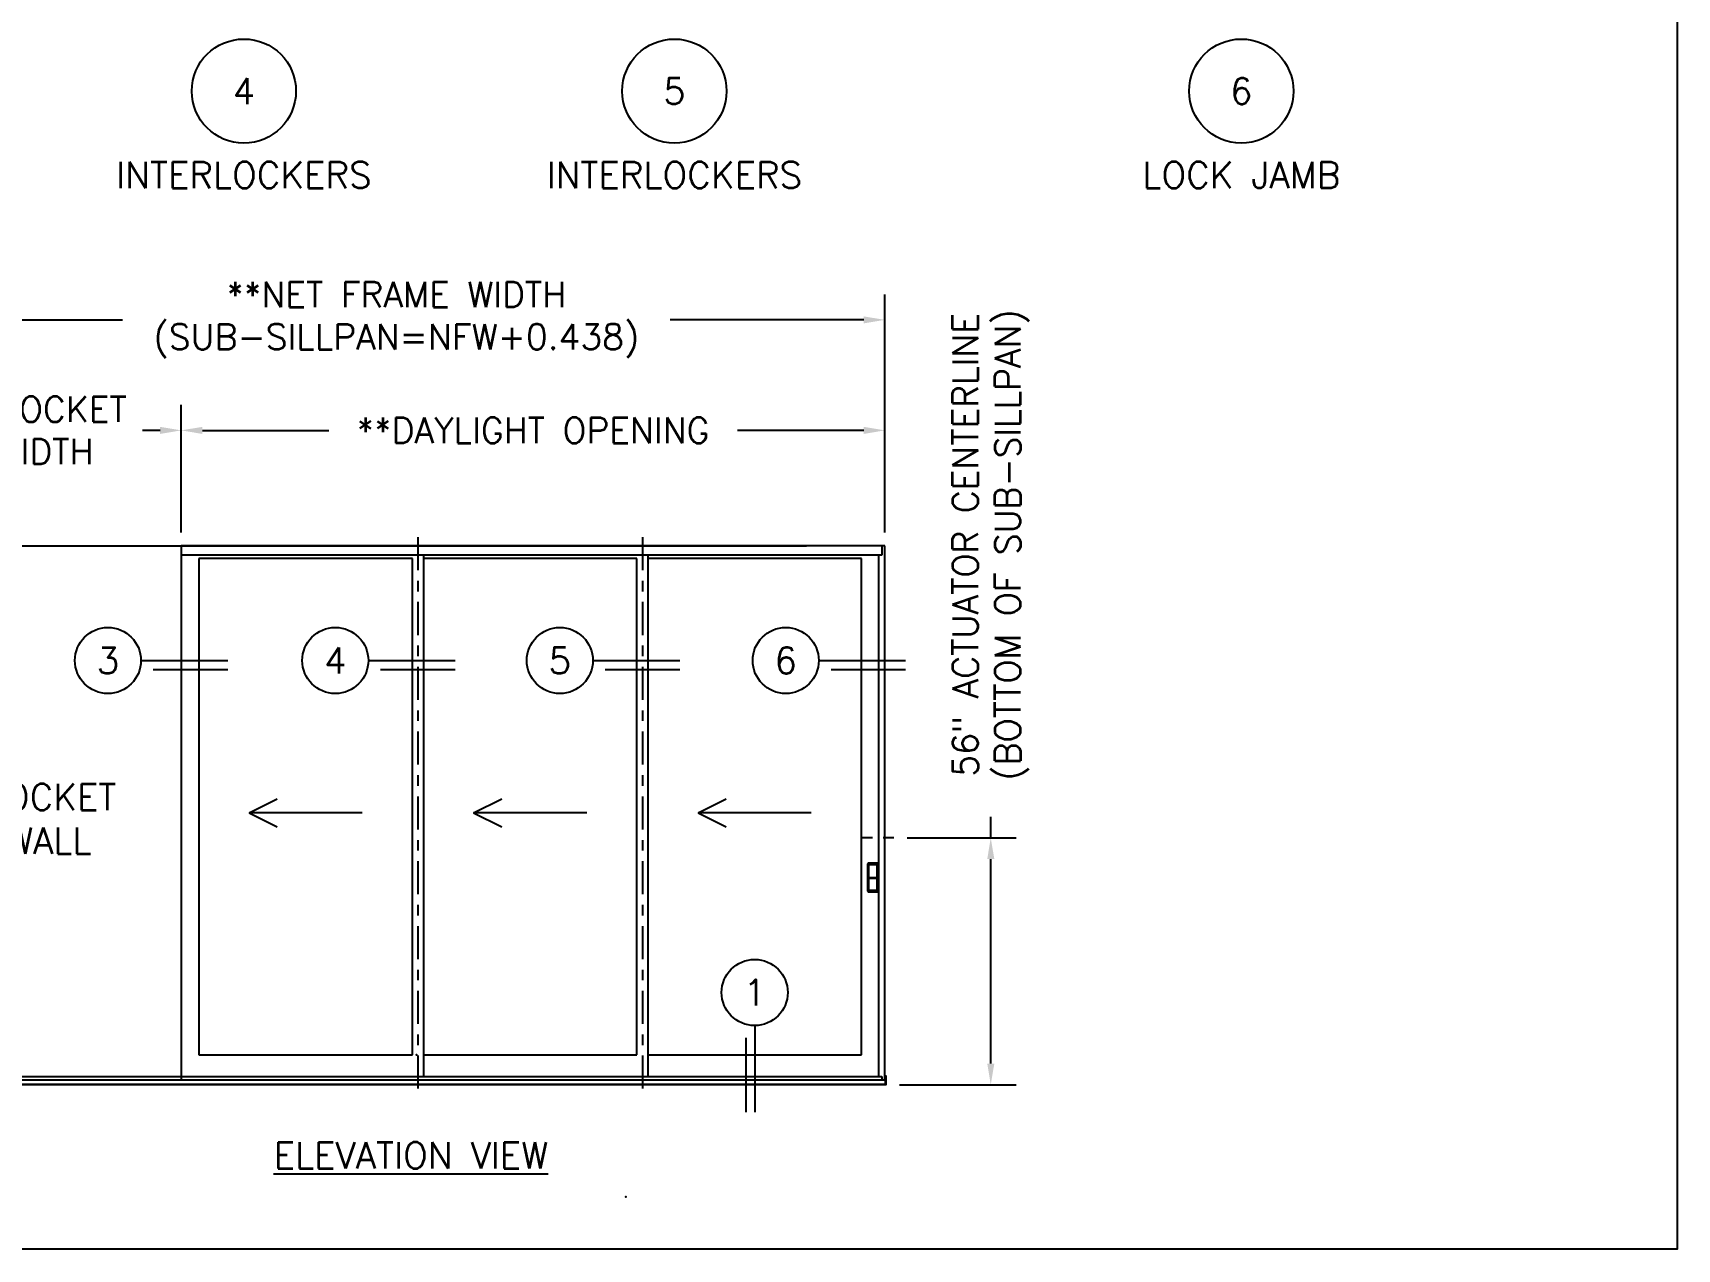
# Model space of a CAD drawing. Extents: x 0 to 79.8, y 0 to 38.2.
# Drawn here: x 14.22 to 29.75, y 0 to 11.49 of the extents above; entities that cross this region are included whole.
import ezdxf
from ezdxf.enums import TextEntityAlignment as Align

# ---------------------------------------------------------------- set-up
doc = ezdxf.new("R2010")
doc.units = 0
doc.header["$MEASUREMENT"] = 0
doc.linetypes.add('CENTER', pattern=[2, 1.25, -0.25, 0.25, -0.25])
doc.linetypes.add('HIDDEN', pattern=[0.375, 0.25, -0.125])
doc.layers.get('0').update_dxf_attribs({"linetype": 'CONTINUOUS'})
doc.layers.get('DEFPOINTS').update_dxf_attribs({"color": 1, "linetype": 'CONTINUOUS'})
for name, color, linetype in [('61', 6, 'CONTINUOUS'), ('66', 6, 'HIDDEN'), ('CENTERLINE', 40, 'CENTER'), ('ELEV_FRAME', 1, 'CONTINUOUS'), ('ELEV_VENT', 5, 'CONTINUOUS'), ('ELEVATION TEXT', 7, 'CONTINUOUS'), ('MISC', 9, 'CONTINUOUS'), ('SILL-PAN', 7, 'CONTINUOUS'), ('TEXT', 7, 'CONTINUOUS'), ('TITLE-BLOCK', 7, 'CONTINUOUS')]:
    doc.layers.add(name, color=color, linetype=linetype)
doc.layers.add('VP', color=40, linetype='CONTINUOUS', plot=False)
doc.styles.add('ROMANS', font='romans')
doc.styles.get("Standard").update_dxf_attribs({"font": 'simplex.shx'})
doc.dimstyles.new('1x24', dxfattribs={"dimscale": 4, "dimtxt": 0.06, "dimasz": 0.05, "dimexe": 0.06, "dimexo": 0.032, "dimgap": 0.021, "dimtad": 0, "dimdec": 4, "dimlfac": 24, "dimzin": 4, "dimdsep": 46, "dimlunit": 5, "dimtxsty": 'ROMANS', "dimcen": 0.09, "dimadec": 0, "dimazin": 1, "dimtfac": 1, "dimtdec": 4, "dimtofl": 0, "dimtmove": 0, "dimatfit": 3, "dimfxl": 0, "dimtolj": 1, "dimtzin": 0, "dimarcsym": 0})
doc.dimstyles.new('QUARTER', dxfattribs={"dimscale": 4, "dimtxt": 0.06, "dimasz": 0.05, "dimexe": 0.06, "dimexo": 0.032, "dimgap": 0.021, "dimtad": 0, "dimdec": 4, "dimzin": 4, "dimdsep": 46, "dimlunit": 5, "dimtxsty": 'ROMANS', "dimcen": 0.09, "dimadec": 0, "dimazin": 1, "dimtfac": 1, "dimtdec": 4, "dimtofl": 0, "dimtmove": 0, "dimatfit": 3, "dimfxl": 0, "dimtolj": 1, "dimtzin": 0, "dimarcsym": 0})

# ---------------------------------------------------------------- blocks, each defined once
blk = doc.blocks.new('*D108')
at = {"color": 0, "lineweight": -2}
for p, q in [((13.03, 6.773), (13.03, 7.977)), ((15.623, 6.773), (15.623, 7.977)), ((13.23, 7.737), (13.397, 7.737)), ((15.423, 7.737), (15.256, 7.737))]:
    blk.add_line(p, q, dxfattribs=at)
at = {"color": 0}
for points in [[(13.23, 7.77), (13.23, 7.703), (13.03, 7.737)], [(15.423, 7.77), (15.423, 7.703), (15.623, 7.737)]]:
    blk.add_solid(points, dxfattribs=at)
at = {"layer": 'DEFPOINTS', "color": 0}
for p in [(15.623, 7.737), (13.03, 6.645), (15.623, 6.645)]:
    blk.add_point(p, dxfattribs=at)
at = {"color": 0, "insert": (14.327, 7.737), "char_height": 0.24, "attachment_point": 5, "style": 'ROMANS'}
blk.add_mtext('\\A1;**POCKET\\PWIDTH', dxfattribs=at)
blk = doc.blocks.new('*D109')
at = {"color": 0, "lineweight": -2}
for p, q in [((15.623, 6.773), (15.623, 7.977)), ((22.269, 6.773), (22.269, 7.977)), ((15.823, 7.737), (17.017, 7.737)), ((22.069, 7.737), (20.876, 7.737))]:
    blk.add_line(p, q, dxfattribs=at)
at = {"color": 0}
for points in [[(15.823, 7.77), (15.823, 7.703), (15.623, 7.737)], [(22.069, 7.77), (22.069, 7.703), (22.269, 7.737)]]:
    blk.add_solid(points, dxfattribs=at)
at = {"layer": 'DEFPOINTS', "color": 0}
for p in [(22.269, 7.737), (15.623, 6.645), (22.269, 6.645)]:
    blk.add_point(p, dxfattribs=at)
at = {"color": 0, "insert": (18.946, 7.737), "char_height": 0.24, "attachment_point": 5, "style": 'ROMANS'}
blk.add_mtext('\\A1;**DAYLIGHT OPENING', dxfattribs=at)
blk = doc.blocks.new('*D110')
at = {"color": 0, "lineweight": -2}
for p, q in [((13.04, 6.773), (13.04, 9.021)), ((22.269, 6.773), (22.269, 9.021)), ((13.24, 8.781), (15.068, 8.781)), ((22.069, 8.781), (20.242, 8.781))]:
    blk.add_line(p, q, dxfattribs=at)
at = {"color": 0}
for points in [[(13.24, 8.814), (13.24, 8.748), (13.04, 8.781)], [(22.069, 8.814), (22.069, 8.748), (22.269, 8.781)]]:
    blk.add_solid(points, dxfattribs=at)
at = {"layer": 'DEFPOINTS', "color": 0}
for p in [(22.269, 8.781), (13.04, 6.645), (22.269, 6.645)]:
    blk.add_point(p, dxfattribs=at)
at = {"color": 0, "insert": (17.655, 8.781), "char_height": 0.24, "attachment_point": 5, "style": 'ROMANS'}
blk.add_mtext('\\A1;**NET FRAME WIDTH\\P(SUB-SILLPAN=NFW+0.438)', dxfattribs=at)
blk = doc.blocks.new('*D123')
at = {"layer": 'DEFPOINTS', "color": 0}
for p in [(22.353, 3.886), (23.269, 3.886), (22.278, 1.554)]:
    blk.add_point(p, dxfattribs=at)
at = {"layer": 'TITLE-BLOCK', "color": 0, "lineweight": -2}
for p, q in [((23.269, 3.886), (23.269, 4.086)), ((22.481, 3.886), (23.509, 3.886)), ((23.269, 1.754), (23.269, 3.686)), ((22.406, 1.554), (23.509, 1.554))]:
    blk.add_line(p, q, dxfattribs=at)
at = {"layer": 'TITLE-BLOCK', "color": 0}
for points in [[(23.236, 3.686), (23.303, 3.686), (23.269, 3.886)], [(23.236, 1.754), (23.303, 1.754), (23.269, 1.554)]]:
    blk.add_solid(points, dxfattribs=at)
at = {"layer": 'TITLE-BLOCK', "color": 0, "insert": (23.269, 6.656), "char_height": 0.24, "attachment_point": 5, "rotation": 90, "style": 'ROMANS'}
blk.add_mtext('\\A1;56" ACTUATOR CENTERLINE\\P(BOTTOM OF SUB-SILLPAN)', dxfattribs=at)

msp = doc.modelspace()

# ---------------------------------------------------------------- linework, layer by layer
at = {"color": 7}
for p, q in [((16.2630474, 4.1228936), (16.5291101, 4.2558352)), ((18.3839671, 4.1228936), (18.6500299, 4.2558352)), ((20.5048869, 4.1228936), (20.7709496, 4.2558352)), ((16.2630474, 4.1228936), (16.5291101, 3.989952)), ((17.3318133, 4.1228936), (16.2630474, 4.1228936)), ((18.3839671, 4.1228936), (18.6500299, 3.989952)), ((19.4527331, 4.1228936), (18.3839671, 4.1228936)), ((20.5048869, 4.1228936), (20.7709496, 3.989952)), ((21.5736528, 4.1228936), (20.5048869, 4.1228936))]:
    msp.add_line(p, q, dxfattribs=at)
for centre in [(16.2144702, 10.9428035), (20.2805354, 10.9428035), (25.635663, 10.9428035)]:
    msp.add_circle(centre, 0.4921875)
at = {"layer": '61', "linetype": 'HIDDEN'}
msp.add_lwpolyline([(22.204494, 3.6363187, 0.4142135624), (22.1940773, 3.6467354), (22.1159523, 3.6467354, 0.4142135624), (22.1055357, 3.6363187), (22.1055357, 3.3863187, 0.4142135624), (22.1159523, 3.3759021), (22.1940773, 3.3759021, 0.4142135624), (22.204494, 3.3863187)], format="xyb", close=True, dxfattribs=at)
at = {"layer": '66', "linetype": 'HIDDEN'}
for points in [[(22.1117857, 3.6300687), (22.1117857, 3.3925687, 0.4142135624), (22.1222023, 3.3821521), (22.1878273, 3.3821521, 0.4142135624), (22.198244, 3.3925687), (22.198244, 3.6300687, 0.4142135624), (22.1878273, 3.6404854), (22.1222023, 3.6404854, 0.4142135624)], [(22.116994, 3.5144437), (22.116994, 3.6300687, -0.4142135624), (22.1222023, 3.6352771), (22.1878273, 3.6352771, -0.4142135624), (22.1930357, 3.6300687), (22.1930357, 3.5144437, -0.4142135624), (22.1878273, 3.5092354), (22.1222023, 3.5092354, -0.4142135624)], [(22.1222023, 3.3873604, -0.4142135624), (22.116994, 3.3925687), (22.116994, 3.4988187, -0.4142135624), (22.1222023, 3.5040271), (22.1878273, 3.5040271, -0.4142135624), (22.1930357, 3.4988187), (22.1930357, 3.3925687, -0.4142135624), (22.1878273, 3.3873604)]]:
    msp.add_lwpolyline(points, format="xyb", close=True, dxfattribs=at)
at = {"layer": 'CENTERLINE', "ltscale": 0.25}
for p, q in [((17.8578895, 6.7281762), (17.8578895, 1.517611)), ((19.9788093, 6.7281762), (19.9788093, 1.517611))]:
    msp.add_line(p, q, dxfattribs=at)
at = {"layer": 'CENTERLINE', "ltscale": 0.03125}
msp.add_line((22.3525793, 3.8863187), (21.959258, 3.8863187), dxfattribs=at)
at = {"layer": 'ELEV_FRAME'}
for p, q in [((13.0296626, 6.6448428), (15.6234126, 6.6448428)), ((15.6234126, 6.6448428), (15.6234126, 1.6009444)), ((22.2692459, 6.6448428), (15.6234126, 6.6448428)), ((22.2393293, 6.5578428), (15.6234126, 6.5578428)), ((22.2393293, 6.6448428), (22.2393293, 6.5578428)), ((22.2692459, 1.6009444), (22.2692459, 6.6448428)), ((13.0296626, 1.6009444), (15.6234126, 1.6009444)), ((13.0504959, 1.6305277), (15.6234126, 1.6305277)), ((15.6234126, 1.6305277), (22.2393293, 1.6305277)), ((15.6234126, 1.6009444), (22.2692459, 1.6009444)), ((22.2393293, 1.6305277), (22.2393293, 1.6009444))]:
    msp.add_line(p, q, dxfattribs=at)
for points in [[(13.0296626, 6.6448428), (21.5287332, 6.6448428)], [(22.2132876, 1.6305277), (22.2132876, 6.5578428)]]:
    msp.add_lwpolyline(points, dxfattribs=at)
at = {"layer": 'ELEV_VENT'}
for p, q in [((17.8058069, 6.5250512), (15.7890538, 6.5250512)), ((15.7890538, 6.5250512), (15.7890538, 1.8353194)), ((17.8058069, 1.8353194), (17.8058069, 6.5250512)), ((17.9099736, 6.5578428), (17.9099736, 1.6305277)), ((19.9267267, 6.5250512), (17.9099736, 6.5250512)), ((19.9267267, 1.8353194), (19.9267267, 6.5250512)), ((20.0308933, 6.5578428), (20.0308933, 1.6305277)), ((22.0476464, 6.5250512), (20.0308933, 6.5250512)), ((22.0476464, 1.8353194), (22.0476464, 6.5250512)), ((15.7890538, 1.8353194), (17.8058069, 1.8353194)), ((20.0308933, 1.8353194), (22.0476464, 1.8353194))]:
    msp.add_line(p, q, dxfattribs=at)
msp.add_lwpolyline([(17.9099736, 1.8353194), (19.9267267, 1.8353194)], dxfattribs=at)
at = {"layer": 'ELEVATION TEXT'}
for p, q in [((15.2425244, 5.5621842), (16.0625018, 5.5621842)), ((15.3580861, 5.4781842), (16.0625018, 5.4781842)), ((17.39012, 5.5621842), (18.2100974, 5.5621842)), ((17.5056816, 5.4781842), (18.2100974, 5.4781842)), ((19.5110397, 5.5621842), (20.3310171, 5.5621842)), ((19.6266014, 5.4781842), (20.3310171, 5.4781842)), ((21.6447128, 5.5621842), (22.4646902, 5.5621842)), ((21.7602745, 5.4781842), (22.4646902, 5.4781842)), ((21.0392699, 2.1130454), (21.0392699, 1.2930679)), ((20.9552699, 1.9974837), (20.9552699, 1.2930679))]:
    msp.add_line(p, q, dxfattribs=at)
for centre in [(14.9305244, 5.5621842), (17.07812, 5.5621842), (19.1990397, 5.5621842), (21.3327128, 5.5621842), (21.0392699, 2.4250454)]:
    msp.add_circle(centre, 0.312, dxfattribs=at)
at = {"layer": 'MISC'}
for p in [(17.8438326, 1.8353194), (19.82256, 0.4934231)]:
    msp.add_point(p, dxfattribs=at)
at = {"layer": 'SILL-PAN', "color": 7}
msp.add_lwpolyline([(13.0415376, 1.6383193), (13.0452876, 1.6383193), (13.0452876, 1.5575902), (22.2744543, 1.5575902), (22.2744543, 1.6383193), (22.2782043, 1.6383193), (22.2782043, 1.5538402), (13.0415376, 1.5538402)], close=True, dxfattribs=at)
at = {"layer": 'VP'}
msp.add_lwpolyline([(0, 38.248), (29.752, 38.248), (29.752, 0), (0, 0)], close=True, dxfattribs=at)

# ---------------------------------------------------------------- texts
for tag, p in [('4', (16.2144702, 10.9428035)), ('5', (20.2805354, 10.9428035)), ('6', (25.635663, 10.9428035))]:
    msp.add_attdef(tag, text='', height=0.244125).set_placement(p, align=Align.MIDDLE_CENTER)
at = {"layer": 'TEXT'}
for s, p in [('3', (14.9305244, 5.5621842)), ('4', (17.07812, 5.5621842)), ('5', (19.1990397, 5.5621842)), ('6', (21.3327128, 5.5621842)), ('1', (21.0392699, 2.4250454))]:
    msp.add_text(s, height=0.248, dxfattribs=at).set_placement(p, align=Align.MIDDLE_CENTER)
at = {"layer": 'TEXT', "style": 'ROMANS'}
msp.add_text('%%UELEVATION VIEW', height=0.248, dxfattribs=at).set_placement((17.7922471, 0.7624843), align=Align.CENTER)
at = {"layer": 'TEXT', "char_height": 0.248, "width": 4.770290033, "attachment_point": 5, "style": 'ROMANS'}
for s, insert in [('INTERLOCKERS', (16.2144702, 10.1507843)), ('INTERLOCKERS', (20.2805354, 10.1507843)), ('LOCK JAMB', (25.635663, 10.1507843))]:
    msp.add_mtext(s, dxfattribs=dict(at, insert=insert))
at = {"layer": 'TEXT', "insert": (14.3716765, 4.0656019), "char_height": 0.248, "width": 1.587109916, "attachment_point": 5}
msp.add_mtext('POCKET\\PWALL', dxfattribs=at)

# ---------------------------------------------------------------- dimensions: what is measured, and where the dimension line sits
for base, p1, p2, text, picture, middle in [((22.2692459, 8.7809127), (13.0400793, 6.6448428), (22.2692459, 6.6448428), '**NET FRAME WIDTH\\P(SUB-SILLPAN=NFW+0.438)', '*D110', (17.6546626, 8.7809127)), ((15.6234126, 7.7366016), (13.0296626, 6.6448428), (15.6234126, 6.6448428), '**POCKET\\PWIDTH', '*D108', (14.3265376, 7.7366016)), ((22.2692459, 7.7366016), (15.6234126, 6.6448428), (22.2692459, 6.6448428), '**DAYLIGHT OPENING', '*D109', (18.9463293, 7.7366016))]:
    dim = msp.add_linear_dim(base=base, p1=p1, p2=p2, text=text, dimstyle='QUARTER', override={"dimpost": '"'})
    dim.commit()
    dim.dimension.update_dxf_attribs({"geometry": picture, "text_midpoint": middle})
at = {"layer": 'TITLE-BLOCK'}
dim = msp.add_linear_dim(base=(23.2694504, 3.8863187), p1=(22.2782043, 1.5538402), p2=(22.3525793, 3.8863187), angle=90, text='<> ACTUATOR CENTERLINE\\P(BOTTOM OF SUB-SILLPAN)', dimstyle='1x24', override={"dimpost": '"'}, dxfattribs=at)
dim.commit()
dim.dimension.update_dxf_attribs({"geometry": '*D123', "text_midpoint": (23.2694504, 6.656033)})

doc.saveas('drawing.dxf')
